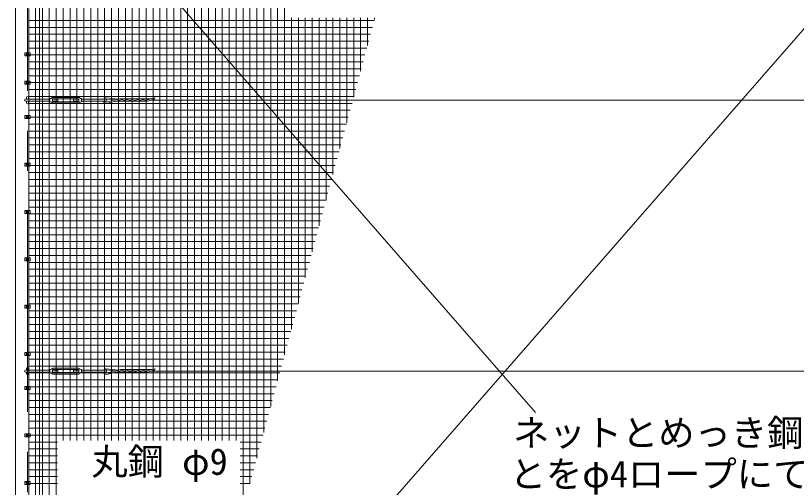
# Model space of a CAD drawing. Units: millimetres at full size; details may follow other scales. Extents: x -14699 to 14701, y -10394 to 10396.
# Drawn here: x -11718 to -6781, y 2378 to 5364 of the extents above; entities that cross this region are included whole.
import ezdxf
from ezdxf.enums import TextEntityAlignment as Align

# ---------------------------------------------------------------- set-up
doc = ezdxf.new("R2010")
doc.units = ezdxf.units.MM
doc.header["$LTSCALE"] = 40
doc.linetypes.add('USER1', pattern=[50.8, 31.75, -6.35, 6.35, -6.35])
for name, color, linetype, lineweight in [('0-0_D-STR1', 1, 'Continuous', 18), ('0-1_D-BMK', 2, 'USER1', 13), ('0-2_D-STR3', 3, 'Continuous', 13), ('0-9_D-STR-TXT', 7, 'Continuous', 13), ('0-A_D-STR2', 7, 'Continuous', 13)]:
    doc.layers.add(name, color=color, linetype=linetype, lineweight=lineweight)
doc.styles.add('ＭＳ ゴシック', font='')
doc.styles.get('ＭＳ ゴシック').set_extended_font_data('MS Gothic')

msp = doc.modelspace()

# ---------------------------------------------------------------- linework, layer by layer
at = {"layer": '0-0_D-STR1'}
msp.add_line((-11568.12, 1373.31), (-11568.12, 6643.31), dxfattribs=at)
msp.add_lwpolyline([(-11568.12, 6643.31), (-11718.12, 6643.31), (-11718.12, -1156.69), (-11568.12, -1156.69), (-11568.12, -396.69)], dxfattribs=at)
at = {"layer": '0-1_D-BMK'}
for p, q in [((-11643.12, -1207.69), (-11643.12, 6694.31)), ((-11653.12, 5118.31), (-11633.12, 5118.31)), ((-11653.12, 4938.31), (-11633.12, 4938.31)), ((-11653.12, 4721.31), (-11633.12, 4721.31)), ((-11653.12, 4421.31), (-11633.12, 4421.31)), ((-11653.12, 4121.31), (-11633.12, 4121.31)), ((-11653.12, 3821.31), (-11633.12, 3821.31)), ((-11653.12, 3521.31), (-11633.12, 3521.31)), ((-11653.12, 3221.31), (-11633.12, 3221.31)), ((-11653.12, 3006.31), (-11633.12, 3006.31)), ((-11653.12, 2706.31), (-11633.12, 2706.31)), ((-11653.12, 2406.31), (-11633.12, 2406.31))]:
    msp.add_line(p, q, dxfattribs=at)
at = {"layer": '0-2_D-STR3'}
for p, q in [((-11336.53, 2.66), (-6292.14, 5786.5)), ((-10989.88, 5786.5), (-8429.62, 2850.94)), ((-11634.62, 5127.81), (-11634.62, 5408.81)), ((-11660.32, 5127.81), (-11625.92, 5127.81)), ((-11660.32, 5127.81), (-11660.32, 5108.81)), ((-11660.32, 5108.81), (-11625.92, 5108.81)), ((-11649.62, 5122.07), (-11643.12, 5125.82)), ((-11649.62, 5114.56), (-11649.62, 5122.07)), ((-11643.12, 5110.81), (-11649.62, 5114.56)), ((-11643.12, 5125.82), (-11636.62, 5122.07)), ((-11636.62, 5114.56), (-11643.12, 5110.81)), ((-11636.62, 5122.07), (-11636.62, 5114.56)), ((-11634.62, 4947.81), (-11634.62, 5108.81)), ((-11625.92, 5127.81), (-11625.92, 5108.81)), ((-11660.32, 4947.81), (-11625.92, 4947.81)), ((-11660.32, 4947.81), (-11660.32, 4928.81)), ((-11649.62, 4942.07), (-11643.12, 4945.82)), ((-11649.62, 4934.56), (-11649.62, 4942.07)), ((-11643.12, 4945.82), (-11636.62, 4942.07)), ((-11636.62, 4942.07), (-11636.62, 4934.56)), ((-11625.92, 4947.81), (-11625.92, 4928.81)), ((-11660.32, 4928.81), (-11625.92, 4928.81)), ((-11643.12, 4930.81), (-11649.62, 4934.56)), ((-11636.62, 4934.56), (-11643.12, 4930.81)), ((-11634.62, 4730.81), (-11634.62, 4928.81)), ((-11649.12, 4845.31), (-11649.12, 4834.31)), ((-11637.12, 4845.31), (-11637.12, 4834.31)), ((-11501.12, 4838.31), (-11493.32, 4839.99)), ((-11482.12, 4846.31), (-11320.12, 4846.31)), ((-11146.04, 4843.69), (-11065.72, 4835.35)), ((-10917.01, 4822.78), (-10835.19, 4843.06)), ((-11655.12, 4834.31), (-11501.12, 4834.31)), ((-11655.12, 4822.31), (-11501.12, 4822.31)), ((-11649.12, 4822.31), (-11649.12, 4811.31)), ((-11637.12, 4822.31), (-11637.12, 4811.31)), ((-11501.12, 4818.31), (-11501.12, 4838.31)), ((-11501.12, 4818.31), (-11493.32, 4816.64)), ((-11484.12, 4820.81), (-11484.12, 4835.81)), ((-11484.12, 4834.31), (-11451.12, 4834.31)), ((-11482.12, 4837.81), (-11320.12, 4837.81)), ((-11482.12, 4818.81), (-11320.12, 4818.81)), ((-11482.12, 4810.31), (-11320.12, 4810.31)), ((-11351.12, 4822.31), (-11351.12, 4834.31)), ((-11351.12, 4834.31), (-11318.12, 4834.31)), ((-11351.12, 4822.31), (-11318.12, 4822.31)), ((-11318.12, 4820.81), (-11318.12, 4835.81)), ((-11301.12, 4818.31), (-11308.92, 4816.64)), ((-11301.12, 4834.31), (-11147.12, 4834.31)), ((-11301.12, 4822.31), (-11147.12, 4822.31)), ((-11146.26, 4835.67), (-11088.58, 4829.68)), ((-11144.86, 4815.73), (-11059.19, 4836.97)), ((-11143.62, 4807.8), (-11025.95, 4836.97)), ((-10890.05, 4821.89), (-11086.77, 4821.89)), ((-10856.2, 4837.85), (-11051.97, 4837.85)), ((-11049.97, 4822.78), (-10992.71, 4836.97)), ((-11016.73, 4822.78), (-10959.47, 4836.97)), ((-10983.49, 4822.78), (-10926.23, 4836.97)), ((-10950.25, 4822.78), (-10892.99, 4836.97)), ((-10883.77, 4822.78), (-10839.09, 4833.85)), ((-10861.43, 4828.31), (1156.88, 4828.31)), ((-11660.32, 4730.81), (-11625.92, 4730.81)), ((-11660.32, 4730.81), (-11660.32, 4711.81)), ((-11660.32, 4711.81), (-11625.92, 4711.81)), ((-11649.62, 4725.07), (-11643.12, 4728.82)), ((-11649.62, 4717.56), (-11649.62, 4725.07)), ((-11643.12, 4713.81), (-11649.62, 4717.56)), ((-11643.12, 4728.82), (-11636.62, 4725.07)), ((-11636.62, 4717.56), (-11643.12, 4713.81)), ((-11636.62, 4725.07), (-11636.62, 4717.56)), ((-11634.62, 4430.81), (-11634.62, 4711.81)), ((-11625.92, 4730.81), (-11625.92, 4711.81)), ((-11660.32, 4430.81), (-11625.92, 4430.81)), ((-11660.32, 4430.81), (-11660.32, 4411.81)), ((-11660.32, 4411.81), (-11625.92, 4411.81)), ((-11649.62, 4425.07), (-11643.12, 4428.82)), ((-11649.62, 4417.56), (-11649.62, 4425.07)), ((-11643.12, 4413.81), (-11649.62, 4417.56)), ((-11643.12, 4428.82), (-11636.62, 4425.07)), ((-11636.62, 4417.56), (-11643.12, 4413.81)), ((-11636.62, 4425.07), (-11636.62, 4417.56)), ((-11634.62, 4130.81), (-11634.62, 4411.81)), ((-11625.92, 4430.81), (-11625.92, 4411.81)), ((-11660.32, 4130.81), (-11625.92, 4130.81)), ((-11660.32, 4130.81), (-11660.32, 4111.81)), ((-11660.32, 4111.81), (-11625.92, 4111.81)), ((-11649.62, 4125.07), (-11643.12, 4128.82)), ((-11649.62, 4117.56), (-11649.62, 4125.07)), ((-11643.12, 4113.81), (-11649.62, 4117.56)), ((-11643.12, 4128.82), (-11636.62, 4125.07)), ((-11636.62, 4117.56), (-11643.12, 4113.81)), ((-11636.62, 4125.07), (-11636.62, 4117.56)), ((-11634.62, 3830.81), (-11634.62, 4111.81)), ((-11625.92, 4130.81), (-11625.92, 4111.81)), ((-11660.32, 3830.81), (-11625.92, 3830.81)), ((-11660.32, 3830.81), (-11660.32, 3811.81)), ((-11660.32, 3811.81), (-11625.92, 3811.81)), ((-11649.62, 3825.07), (-11643.12, 3828.82)), ((-11649.62, 3817.56), (-11649.62, 3825.07)), ((-11643.12, 3813.81), (-11649.62, 3817.56)), ((-11643.12, 3828.82), (-11636.62, 3825.07)), ((-11636.62, 3817.56), (-11643.12, 3813.81)), ((-11636.62, 3825.07), (-11636.62, 3817.56)), ((-11634.62, 3530.81), (-11634.62, 3811.81)), ((-11625.92, 3830.81), (-11625.92, 3811.81)), ((-11660.32, 3530.81), (-11625.92, 3530.81)), ((-11660.32, 3530.81), (-11660.32, 3511.81)), ((-11660.32, 3511.81), (-11625.92, 3511.81)), ((-11649.62, 3525.07), (-11643.12, 3528.82)), ((-11649.62, 3517.56), (-11649.62, 3525.07)), ((-11643.12, 3513.81), (-11649.62, 3517.56)), ((-11643.12, 3528.82), (-11636.62, 3525.07)), ((-11636.62, 3517.56), (-11643.12, 3513.81)), ((-11636.62, 3525.07), (-11636.62, 3517.56)), ((-11634.62, 3230.81), (-11634.62, 3511.81)), ((-11625.92, 3530.81), (-11625.92, 3511.81)), ((-11660.32, 3230.81), (-11625.92, 3230.81)), ((-11660.32, 3230.81), (-11660.32, 3211.81)), ((-11660.32, 3211.81), (-11625.92, 3211.81)), ((-11649.62, 3225.07), (-11643.12, 3228.82)), ((-11649.62, 3217.56), (-11649.62, 3225.07)), ((-11643.12, 3213.81), (-11649.62, 3217.56)), ((-11643.12, 3228.82), (-11636.62, 3225.07)), ((-11636.62, 3217.56), (-11643.12, 3213.81)), ((-11636.62, 3225.07), (-11636.62, 3217.56)), ((-11634.62, 3015.81), (-11634.62, 3211.81)), ((-11625.92, 3230.81), (-11625.92, 3211.81)), ((-11655.12, 3119.31), (-11501.12, 3119.31)), ((-11649.12, 3130.31), (-11649.12, 3119.31)), ((-11637.12, 3130.31), (-11637.12, 3119.31)), ((-11501.12, 3123.31), (-11493.32, 3124.99)), ((-11501.12, 3103.31), (-11501.12, 3123.31)), ((-11484.12, 3105.81), (-11484.12, 3120.81)), ((-11484.12, 3119.31), (-11451.12, 3119.31)), ((-11482.12, 3131.31), (-11320.12, 3131.31)), ((-11482.12, 3122.81), (-11320.12, 3122.81)), ((-11351.12, 3107.31), (-11351.12, 3119.31)), ((-11351.12, 3119.31), (-11318.12, 3119.31)), ((-11318.12, 3105.81), (-11318.12, 3120.81)), ((-11301.12, 3119.31), (-11147.12, 3119.31)), ((-11146.26, 3120.67), (-11088.58, 3114.68)), ((-11146.04, 3128.69), (-11065.72, 3120.35)), ((-11144.86, 3100.73), (-11059.19, 3121.97)), ((-11143.62, 3092.8), (-11025.95, 3121.97)), ((-10856.2, 3122.85), (-11051.97, 3122.85)), ((-11049.97, 3107.78), (-10992.71, 3121.97)), ((-11016.73, 3107.78), (-10959.47, 3121.97)), ((-10983.49, 3107.78), (-10926.23, 3121.97)), ((-10950.25, 3107.78), (-10892.99, 3121.97)), ((-10917.01, 3107.78), (-10835.19, 3128.06)), ((-10883.77, 3107.78), (-10839.09, 3118.85)), ((-10861.43, 3113.31), (1156.88, 3113.31)), ((-11655.12, 3107.31), (-11501.12, 3107.31)), ((-11649.12, 3107.31), (-11649.12, 3096.31)), ((-11637.12, 3107.31), (-11637.12, 3096.31)), ((-11501.12, 3103.31), (-11493.32, 3101.64)), ((-11482.12, 3103.81), (-11320.12, 3103.81)), ((-11482.12, 3095.31), (-11320.12, 3095.31)), ((-11351.12, 3107.31), (-11318.12, 3107.31)), ((-11301.12, 3103.31), (-11308.92, 3101.64)), ((-11301.12, 3107.31), (-11147.12, 3107.31)), ((-10890.05, 3106.89), (-11086.77, 3106.89)), ((-11660.32, 3015.81), (-11625.92, 3015.81)), ((-11660.32, 3015.81), (-11660.32, 2996.81)), ((-11649.62, 3010.07), (-11643.12, 3013.82)), ((-11643.12, 3013.82), (-11636.62, 3010.07)), ((-11625.92, 3015.81), (-11625.92, 2996.81)), ((-11660.32, 2996.81), (-11625.92, 2996.81)), ((-11649.62, 3002.56), (-11649.62, 3010.07)), ((-11643.12, 2998.81), (-11649.62, 3002.56)), ((-11636.62, 3002.56), (-11643.12, 2998.81)), ((-11636.62, 3010.07), (-11636.62, 3002.56)), ((-11634.62, 2715.81), (-11634.62, 2996.81)), ((-11660.32, 2715.81), (-11625.92, 2715.81)), ((-11660.32, 2715.81), (-11660.32, 2696.81)), ((-11625.92, 2715.81), (-11625.92, 2696.81)), ((-11660.32, 2696.81), (-11625.92, 2696.81)), ((-11649.62, 2710.07), (-11643.12, 2713.82)), ((-11649.62, 2702.56), (-11649.62, 2710.07)), ((-11643.12, 2698.81), (-11649.62, 2702.56)), ((-11643.12, 2713.82), (-11636.62, 2710.07)), ((-11636.62, 2702.56), (-11643.12, 2698.81)), ((-11636.62, 2710.07), (-11636.62, 2702.56)), ((-11634.62, 2415.81), (-11634.62, 2696.81)), ((-11660.32, 2415.81), (-11625.92, 2415.81)), ((-11660.32, 2415.81), (-11660.32, 2396.81)), ((-11660.32, 2396.81), (-11625.92, 2396.81)), ((-11649.62, 2410.07), (-11643.12, 2413.82)), ((-11649.62, 2402.56), (-11649.62, 2410.07)), ((-11643.12, 2398.81), (-11649.62, 2402.56)), ((-11643.12, 2413.82), (-11636.62, 2410.07)), ((-11636.62, 2402.56), (-11643.12, 2398.81)), ((-11636.62, 2410.07), (-11636.62, 2402.56)), ((-11634.62, 2115.81), (-11634.62, 2396.81)), ((-11625.92, 2415.81), (-11625.92, 2396.81))]:
    msp.add_line(p, q, dxfattribs=at)
for points in [[(-11301.12, 4818.31), (-11301.12, 4838.31), (-11308.92, 4839.99)], [(-11484.12, 4822.31), (-11451.12, 4822.31), (-11451.12, 4834.31)], [(-11484.12, 3107.31), (-11451.12, 3107.31), (-11451.12, 3119.31)], [(-11301.12, 3103.31), (-11301.12, 3123.31), (-11308.92, 3124.99)]]:
    msp.add_lwpolyline(points, dxfattribs=at)
for centre in [(-11643.12, 5118.31), (-11643.12, 4938.31), (-11643.12, 4721.31), (-11643.12, 4421.31), (-11643.12, 4121.31), (-11643.12, 3821.31), (-11643.12, 3521.31), (-11643.12, 3221.31), (-11643.12, 3006.31), (-11643.12, 2706.31), (-11643.12, 2406.31)]:
    msp.add_circle(centre, 6.25, dxfattribs=at)
for centre, radius, start, end in [((-11643.12, 4845.31), 6, 0, 180), ((-11494.16, 4843.9), 4, 282.09925, 326.11888), ((-11482.12, 4835.81), 10.5, 90, 146.11888), ((-11320.12, 4835.81), 10.5, 33.88112, 90), ((-11308.08, 4843.9), 4, 213.88112, 257.90075), ((-11145.24, 4825.72), 18, 92.82496, 151.48944), ((-10902.46, 4866.11), 71.11, 333.02173, 341.08588), ((-11655.12, 4828.31), 6, 90, 270), ((-11643.12, 4811.31), 6, 180, 0), ((-11494.16, 4812.73), 4, 33.88112, 77.90075), ((-11482.12, 4820.81), 10.5, 213.88112, 270), ((-11482.12, 4835.81), 2, 90, 180), ((-11482.12, 4820.81), 2, 180, 270), ((-11320.12, 4835.81), 2, 0, 90), ((-11320.12, 4820.81), 2, 270, 0), ((-11320.12, 4820.81), 10.5, 270, 326.11888), ((-11308.08, 4812.73), 4, 102.09925, 146.11888), ((-11145.24, 4825.72), 18, 191.63319, 275.17572), ((-11145.24, 4825.72), 10, 199.92759, 272.18972), ((-11145.24, 4825.72), 10, 95.82544, 120.77566), ((-11147.12, 4828.31), 6, 270, 90), ((-11051.97, 4807.85), 30, 90, 103.92636), ((-11057.19, 4851.89), 30, 270, 283.92645), ((-11018.73, 4807.85), 30, 90, 103.92636), ((-11023.95, 4851.89), 30, 270, 283.92645), ((-10985.49, 4807.85), 30, 90, 103.92636), ((-10990.71, 4851.89), 30, 270, 283.92645), ((-10952.25, 4807.85), 30, 90, 103.92636), ((-10957.47, 4851.89), 30, 270, 283.92645), ((-10919.01, 4807.85), 30, 90, 103.92636), ((-10924.23, 4851.89), 30, 270, 283.92645), ((-10885.77, 4807.85), 30, 90, 103.92636), ((-10890.99, 4851.89), 30, 270, 283.92645), ((-11655.12, 3113.31), 6, 90, 270), ((-11643.12, 3130.31), 6, 0, 180), ((-11494.16, 3128.9), 4, 282.09925, 326.11888), ((-11482.12, 3120.81), 10.5, 90, 146.11888), ((-11482.12, 3120.81), 2, 90, 180), ((-11320.12, 3120.81), 10.5, 33.88112, 90), ((-11320.12, 3120.81), 2, 0, 90), ((-11308.08, 3128.9), 4, 213.88112, 257.90075), ((-11145.24, 3110.72), 18, 92.82496, 151.48944), ((-11145.24, 3110.72), 10, 95.82544, 120.77566), ((-11147.12, 3113.31), 6, 270, 90), ((-11051.97, 3092.85), 30, 90, 103.92636), ((-11018.73, 3092.85), 30, 90, 103.92636), ((-10985.49, 3092.85), 30, 90, 103.92636), ((-10952.25, 3092.85), 30, 90, 103.92636), ((-10919.01, 3092.85), 30, 90, 103.92636), ((-10885.77, 3092.85), 30, 90, 103.92636), ((-10902.46, 3151.11), 71.11, 333.02173, 341.08588), ((-11643.12, 3096.31), 6, 180, 0), ((-11494.16, 3097.73), 4, 33.88112, 77.90075), ((-11482.12, 3105.81), 10.5, 213.88112, 270), ((-11482.12, 3105.81), 2, 180, 270), ((-11320.12, 3105.81), 2, 270, 0), ((-11320.12, 3105.81), 10.5, 270, 326.11888), ((-11308.08, 3097.73), 4, 102.09925, 146.11888), ((-11145.24, 3110.72), 18, 191.63319, 275.17572), ((-11145.24, 3110.72), 10, 199.92759, 272.18972), ((-11057.19, 3136.89), 30, 270, 283.92645), ((-11023.95, 3136.89), 30, 270, 283.92645), ((-10990.71, 3136.89), 30, 270, 283.92645), ((-10957.47, 3136.89), 30, 270, 283.92645), ((-10924.23, 3136.89), 30, 270, 283.92645), ((-10890.99, 3136.89), 30, 270, 283.92645)]:
    msp.add_arc(centre, radius, start, end, dxfattribs=at)
at = {"layer": '0-A_D-STR2'}
for p, q in [((-11592.63, 1398.31), (-11592.63, 6543.31)), ((-11548.88, 1398.31), (-11548.88, 6543.31)), ((-11505.13, 1398.31), (-11505.13, 6543.31)), ((-11461.38, 1398.31), (-11461.38, 6543.31)), ((-11417.63, 2674.52), (-11417.63, 6543.31)), ((-11373.88, 2674.52), (-11373.88, 6543.31)), ((-11330.13, 2674.52), (-11330.13, 6543.31)), ((-11286.38, 2674.52), (-11286.38, 6543.31)), ((-11242.63, 2674.52), (-11242.63, 6543.31)), ((-11198.88, 2674.52), (-11198.88, 6543.31)), ((-11155.13, 2674.52), (-11155.13, 6543.31)), ((-11111.38, 2674.52), (-11111.38, 6543.31)), ((-11067.63, 2674.52), (-11067.63, 6543.31)), ((-11023.88, 2674.52), (-11023.88, 6543.31)), ((-10980.13, 2674.52), (-10980.13, 6543.31)), ((-10936.38, 2674.52), (-10936.38, 6543.31)), ((-10892.63, 2674.52), (-10892.63, 6543.31)), ((-10848.88, 2674.52), (-10848.88, 6543.31)), ((-10805.13, 2674.52), (-10805.13, 6543.31)), ((-10761.38, 2674.52), (-10761.38, 6543.31)), ((-10717.63, 2674.52), (-10717.63, 6543.31)), ((-10673.88, 2674.52), (-10673.88, 6543.31)), ((-10630.13, 2674.52), (-10630.13, 6543.31)), ((-10586.38, 2674.52), (-10586.38, 6543.31)), ((-10542.63, 2674.52), (-10542.63, 6543.31)), ((-10498.88, 2674.52), (-10498.88, 6543.31)), ((-10455.13, 2674.52), (-10455.13, 6543.31)), ((-10411.38, 2674.52), (-10411.38, 6543.31)), ((-10367.63, 2674.52), (-10367.63, 6543.31)), ((-10323.88, 2674.52), (-10323.88, 6543.31)), ((-10280.13, 2236.05), (-10280.13, 6543.31)), ((-10236.38, 2399.33), (-10236.38, 6543.31)), ((-10192.63, 2562.61), (-10192.63, 6543.31)), ((-10148.88, 2725.88), (-10148.88, 6543.31)), ((-10105.13, 2889.16), (-10105.13, 6543.31)), ((-10061.38, 3052.44), (-10061.38, 6543.31)), ((-10017.63, 3215.71), (-10017.63, 6543.31)), ((-11634.62, 5333.29), (-9450.23, 5333.29)), ((-9973.88, 3378.99), (-9973.88, 5350.58)), ((-9930.13, 3542.27), (-9930.13, 5350.58)), ((-9886.38, 3705.55), (-9886.38, 5350.58)), ((-9842.63, 3868.82), (-9842.63, 5350.58)), ((-9798.88, 4032.1), (-9798.88, 5350.58)), ((-9755.13, 4195.38), (-9755.13, 5350.58)), ((-9711.38, 4358.65), (-9711.38, 5350.58)), ((-9667.63, 4521.93), (-9667.63, 5350.58)), ((-9623.88, 4685.21), (-9623.88, 5350.58)), ((-9580.13, 4848.49), (-9580.13, 5350.58)), ((-9536.38, 5011.76), (-9536.38, 5350.58)), ((-9492.63, 5175.04), (-9492.63, 5350.58)), ((-9448.88, 5338.32), (-9448.88, 5350.58)), ((-11634.62, 5289.54), (-9461.95, 5289.54)), ((-11634.62, 5245.79), (-9473.67, 5245.79)), ((-11634.62, 5202.04), (-9485.39, 5202.04)), ((-11634.62, 5158.29), (-9497.12, 5158.29)), ((-11634.62, 5114.54), (-9508.84, 5114.54)), ((-11634.62, 5070.79), (-9520.56, 5070.79)), ((-11634.62, 5027.04), (-9532.29, 5027.04)), ((-11634.62, 4983.29), (-9544.01, 4983.29)), ((-11634.62, 4939.54), (-9555.73, 4939.54)), ((-11634.62, 4895.79), (-9567.45, 4895.79)), ((-11634.62, 4852.04), (-9579.18, 4852.04)), ((-11634.62, 4808.29), (-9590.9, 4808.29)), ((-11634.62, 4764.54), (-9602.62, 4764.54)), ((-11634.62, 4720.79), (-9614.34, 4720.79)), ((-11634.62, 4677.04), (-9626.07, 4677.04)), ((-11634.62, 4633.29), (-9637.79, 4633.29)), ((-11634.62, 4589.54), (-9649.51, 4589.54)), ((-11634.62, 4545.79), (-9661.24, 4545.79)), ((-11634.62, 4502.04), (-9672.96, 4502.04)), ((-11634.62, 4458.29), (-9684.68, 4458.29)), ((-11634.62, 4414.54), (-9696.4, 4414.54)), ((-11634.62, 4370.79), (-9708.13, 4370.79)), ((-11634.62, 4327.04), (-9719.85, 4327.04)), ((-11634.62, 4283.29), (-9731.57, 4283.29)), ((-11634.62, 4239.54), (-9743.3, 4239.54)), ((-11634.62, 4195.79), (-9755.02, 4195.79)), ((-11634.62, 4152.04), (-9766.74, 4152.04)), ((-11634.62, 4108.29), (-9778.46, 4108.29)), ((-11634.62, 4064.54), (-9790.19, 4064.54)), ((-11634.62, 4020.79), (-9801.91, 4020.79)), ((-11634.62, 3977.04), (-9813.63, 3977.04)), ((-11634.62, 3933.29), (-9825.35, 3933.29)), ((-11634.62, 3889.54), (-9837.08, 3889.54)), ((-11634.62, 3845.79), (-9848.8, 3845.79)), ((-11634.62, 3802.04), (-9860.52, 3802.04)), ((-11634.62, 3758.29), (-9872.25, 3758.29)), ((-11634.62, 3714.54), (-9883.97, 3714.54)), ((-11634.62, 3670.79), (-9895.69, 3670.79)), ((-11634.62, 3627.04), (-9907.41, 3627.04)), ((-11634.62, 3583.29), (-9919.14, 3583.29)), ((-11634.62, 3539.54), (-9930.86, 3539.54)), ((-11634.62, 3495.79), (-9942.58, 3495.79)), ((-11634.62, 3452.04), (-9954.31, 3452.04)), ((-11634.62, 3408.29), (-9966.03, 3408.29)), ((-11634.62, 3364.54), (-9977.75, 3364.54)), ((-11634.62, 3320.79), (-9989.47, 3320.79)), ((-11634.62, 3277.04), (-10001.2, 3277.04)), ((-11634.62, 3233.29), (-10012.92, 3233.29)), ((-11634.62, 3189.54), (-10024.64, 3189.54)), ((-11634.62, 3145.79), (-10036.36, 3145.79)), ((-11634.62, 3102.04), (-10048.09, 3102.04)), ((-11634.62, 3058.29), (-10059.81, 3058.29)), ((-11634.62, 3014.54), (-10071.53, 3014.54)), ((-11634.62, 2970.79), (-10083.26, 2970.79)), ((-11634.62, 2927.04), (-10094.98, 2927.04)), ((-11634.62, 2883.29), (-10106.7, 2883.29)), ((-11634.62, 2839.54), (-10118.42, 2839.54)), ((-11634.62, 2795.79), (-10130.15, 2795.79)), ((-11634.62, 2752.04), (-10141.87, 2752.04)), ((-11634.62, 2708.29), (-10153.59, 2708.29)), ((-11634.62, 2664.54), (-11453.29, 2664.54)), ((-11634.62, 2620.79), (-11453.29, 2620.79)), ((-10297.58, 2664.54), (-10165.32, 2664.54)), ((-10297.58, 2620.79), (-10177.04, 2620.79)), ((-11634.62, 2577.04), (-11453.29, 2577.04)), ((-10297.58, 2577.04), (-10188.76, 2577.04)), ((-11634.62, 2533.29), (-11453.29, 2533.29)), ((-10297.58, 2533.29), (-10200.48, 2533.29)), ((-11634.62, 2489.54), (-11453.29, 2489.54)), ((-10297.58, 2489.54), (-10212.21, 2489.54)), ((-11634.62, 2445.79), (-11453.29, 2445.79)), ((-10297.58, 2445.79), (-10223.93, 2445.79)), ((-11634.62, 2402.04), (-11453.29, 2402.04)), ((-10297.58, 2402.04), (-10235.65, 2402.04))]:
    msp.add_line(p, q, dxfattribs=at)

# ---------------------------------------------------------------- texts
at = {"layer": '0-9_D-STR-TXT', "style": 'ＭＳ ゴシック'}
for s, p in [('ネットとめっき鋼ヨリ線', (-8572.67, 2588.58)), ('丸鋼 φ9', (-11239.06, 2406.33)), ('とをφ4ロープにて固定', (-8593.99, 2327.6))]:
    msp.add_text(s, height=168.3, dxfattribs=at).set_placement(p, align=Align.BOTTOM_LEFT)

doc.saveas('drawing.dxf')
